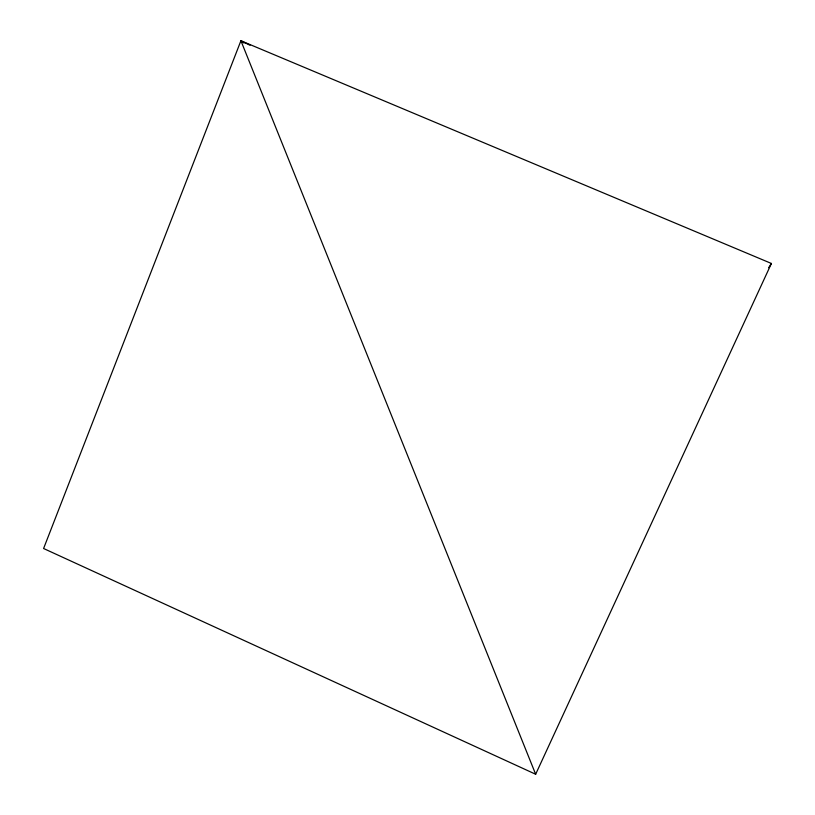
<?xml version="1.0" encoding="UTF-8"?>
<svg xmlns="http://www.w3.org/2000/svg" width="815" height="815" viewBox="0 0 815 815"><rect width="100%" height="100%" fill="white"/><g stroke="black" fill="none" stroke-linecap="round" stroke-linejoin="round"><path stroke-width="1.22" d="M250.032 45.263L240.914 40.75L43.592 548.505L535.659 774.25L771.408 263.469L240.914 40.75L535.659 774.25M768.647 267.748L771.408 263.469M240.914 40.75L243.96 43.042"/></g></svg>
